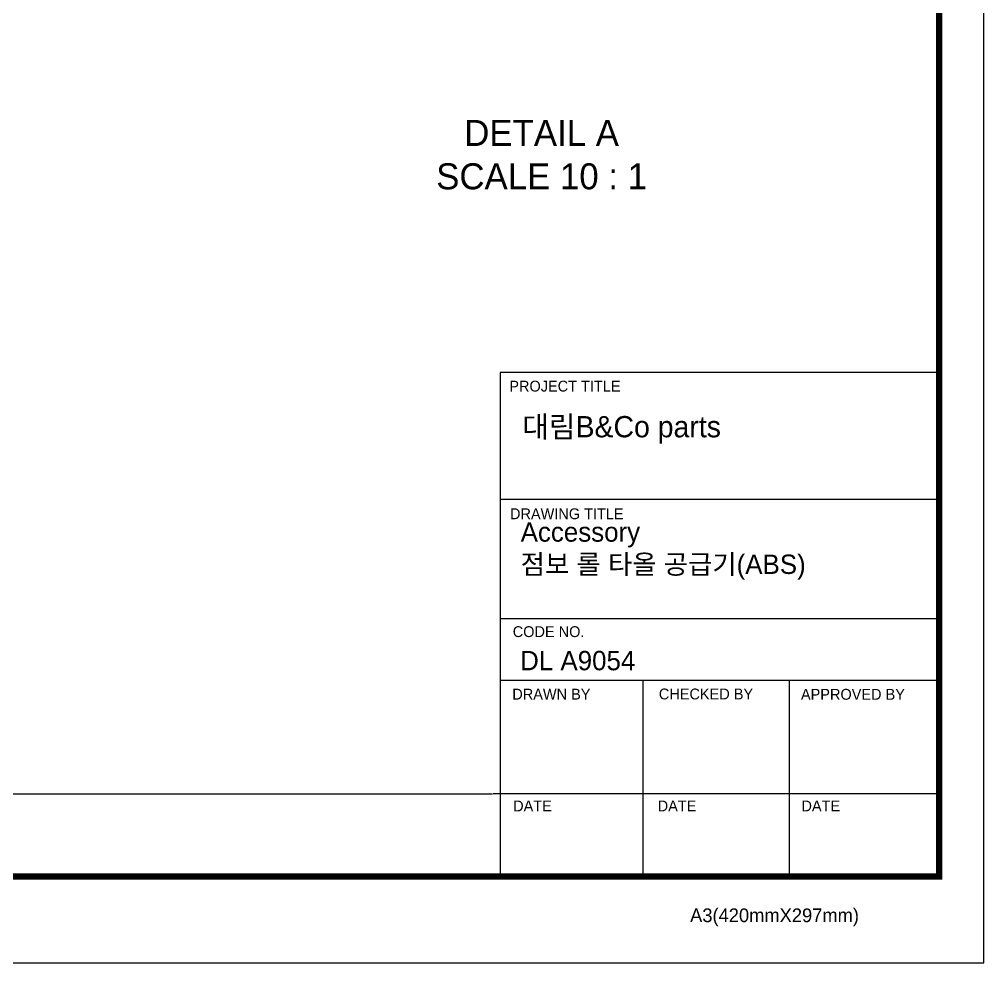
# Model space of a CAD drawing. Extents: x 16296660632 to 16296674782, y -37409619871 to -37409616716.
# Drawn here: x 16296674337.2 to 16296674781.9, y -37409617644.8 to -37409617209.7 of the extents above; entities that cross this region are included whole.
import ezdxf

# ---------------------------------------------------------------- set-up
doc = ezdxf.new("R2010")
doc.units = 0
doc.header["$LTSCALE"] = 10
doc.header["$MEASUREMENT"] = 0
doc.layers.get('0').update_dxf_attribs({"linetype": 'CONTINUOUS'})
doc.styles.add('Daelim Dimension', font='\x7f\x7f\x7f\x7f.TTF')

msp = doc.modelspace()

# ---------------------------------------------------------------- linework, layer by layer
at = {"color": 5, "ltscale": 40}
for p, q in [((16296674761.405809, -37409617372.585136), (16296674558.84638, -37409617372.585136)), ((16296674761.405809, -37409617431.133636), (16296674558.84638, -37409617431.133636)), ((16296674761.405809, -37409617431.133636), (16296674558.84638, -37409617431.133636)), ((16296674761.405809, -37409617486.210289), (16296674558.84638, -37409617486.210289)), ((16296674761.405809, -37409617486.210289), (16296674558.84638, -37409617486.210289)), ((16296674761.405809, -37409617514.616539), (16296674558.84638, -37409617514.616539)), ((16296674761.405809, -37409617514.616539), (16296674558.84638, -37409617514.616539)), ((16296674624.639441, -37409617514.616539), (16296674624.639441, -37409617605.043228)), ((16296674692.162201, -37409617514.616539), (16296674692.162201, -37409617605.043228)), ((16296674761.405809, -37409617566.8526), (16296674555.64464, -37409617566.8526)), ((16296674761.405809, -37409617566.8526), (16296674560.42452, -37409617566.8526)), ((16296674761.405809, -37409617605.043228), (16296674587.81184, -37409617605.043228))]:
    msp.add_line(p, q, dxfattribs=at)
at = {"color": 5, "ltscale": 0.5}
msp.add_line((16296674558.84638, -37409617372.585136), (16296674558.84638, -37409617606.268494), dxfattribs=at)
at = {"color": 5}
msp.add_line((16296673534.87118, -37409617566.997437), (16296674555.400921, -37409617566.997437), dxfattribs=at)
at = {"ltscale": 0.5}
msp.add_lwpolyline([(16296673514.49086, -37409617644.808182), (16296674781.90975, -37409617644.808182), (16296674781.90975, -37409616716.146439), (16296673514.49086, -37409616716.146439)], close=True, dxfattribs=at)
at = {"color": 5, "linetype": 'ByBlock', "lineweight": 200, "const_width": 2.92032}
msp.add_lwpolyline([(16296673534.87118, -37409617605.043732), (16296674761.405581, -37409617605.043732), (16296674761.405581, -37409616737.708679), (16296673534.87118, -37409616737.708679)], close=True, dxfattribs=at)

# ---------------------------------------------------------------- texts
at = {"color": 5, "ltscale": 40, "style": 'Daelim Dimension'}
for s, height, p in [('PROJECT TITLE', 5.00155666, (16296674563.134501, -37409617381.40152)), ('DRAWING TITLE', 5.00155666, (16296674563.45517, -37409617440.267174)), ('CODE NO.', 5.0015567, (16296674564.709431, -37409617494.62793)), ('DRAWN BY', 5.0015567, (16296674564.51329, -37409617523.458099)), ('CHECKED BY', 5.0015567, (16296674632.08983, -37409617523.369408)), ('APPROVED BY', 5.00155666, (16296674697.628401, -37409617523.530983)), ('DATE', 5.0015567, (16296674564.90394, -37409617575.007584)), ('DATE', 5.0015567, (16296674631.55798, -37409617575.007584)), ('DATE', 5.0015567, (16296674697.8584, -37409617575.007584)), ('A3(420mmX297mm)', 6.31250789, (16296674646.510571, -37409617626.100609))]:
    msp.add_text(s, height=height, dxfattribs=at).set_placement(p)
at = {"color": 2, "insert": (16296674578.028021, -37409617272.207443), "char_height": 12, "width": 96.1572, "attachment_point": 5, "style": 'Daelim Dimension'}
msp.add_mtext('{\\C1;DETAIL A\\PSCALE 10 : 1}', dxfattribs=at)
at = {"attachment_point": 1, "style": 'Daelim Dimension'}
for s, insert, char_height, width in [('대림B&Co parts', (16296674569.083611, -37409617392.697029), 9.80448922, 157.58032728), ('\\pt125.01; Accessory\\P 점보 롤 타올 공급기(ABS)', (16296674565.06218, -37409617441.70089), 8.92917043, 154.41854161), ('DL A9054', (16296674568.130659, -37409617501.004204), 8.9291704, 150.26880787)]:
    msp.add_mtext(s, dxfattribs=dict(at, insert=insert, char_height=char_height, width=width))

doc.saveas('drawing.dxf')
